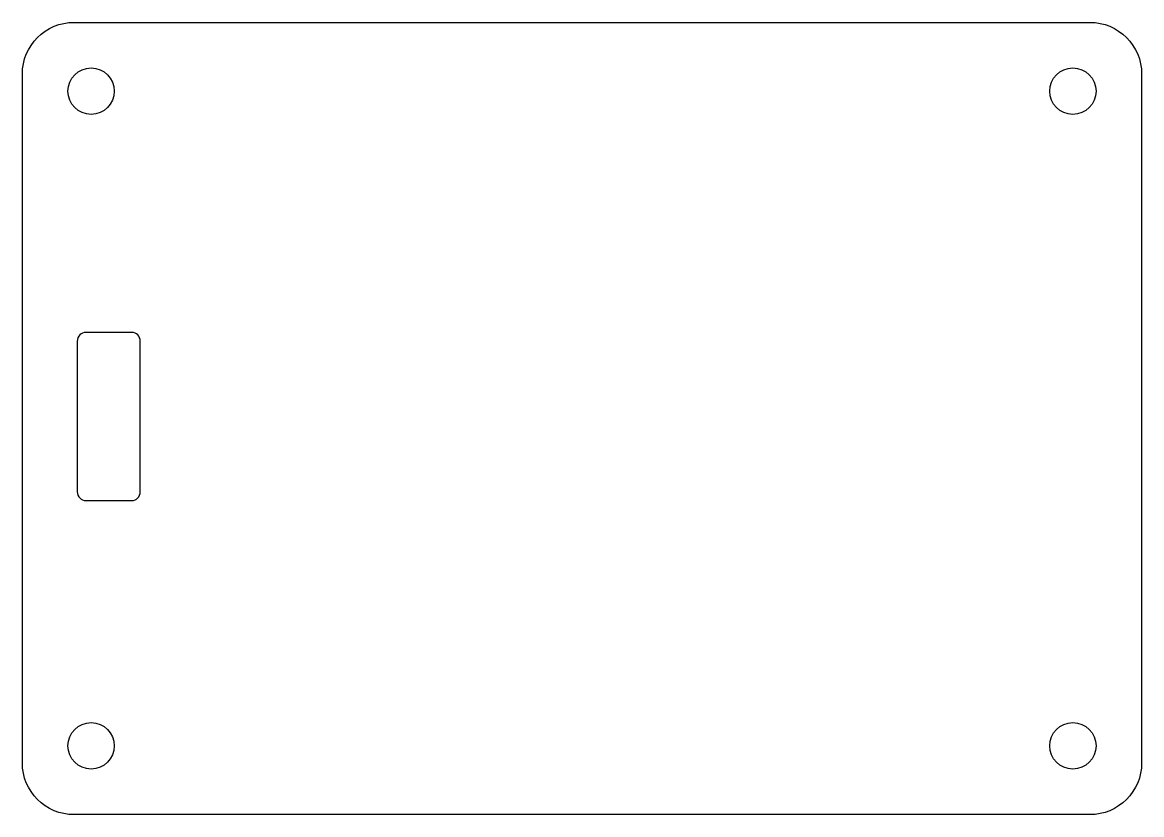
# Model space of a CAD drawing. Header units: millimetres. Extents: x 1.1 to 66.2, y -48.5 to -2.4.
import ezdxf

# ---------------------------------------------------------------- set-up
doc = ezdxf.new("R2010")
doc.units = ezdxf.units.MM
doc.layers.get('0').update_dxf_attribs({"linetype": 'CONTINUOUS'})

msp = doc.modelspace()

# ---------------------------------------------------------------- linework, layer by layer
for points in [[(66.245, -45.457, -0.414214), (63.245, -48.457), (4.095, -48.457, -0.414214), (1.095, -45.457), (1.095, -5.358, -0.414214), (4.095, -2.358), (63.245, -2.358, -0.414214), (66.245, -5.358)], [(7.96, -29.68), (7.96, -20.902, 0.414214), (7.46, -20.402), (4.789, -20.402, 0.414214), (4.289, -20.902), (4.289, -29.68, 0.414214), (4.789, -30.18), (7.46, -30.18, 0.414214)]]:
    msp.add_lwpolyline(points, format="xyb", close=True)
for centre in [(5.095, -6.358), (62.245, -6.358), (5.095, -44.457), (62.245, -44.457)]:
    msp.add_circle(centre, 1.35)

doc.saveas('drawing.dxf')
